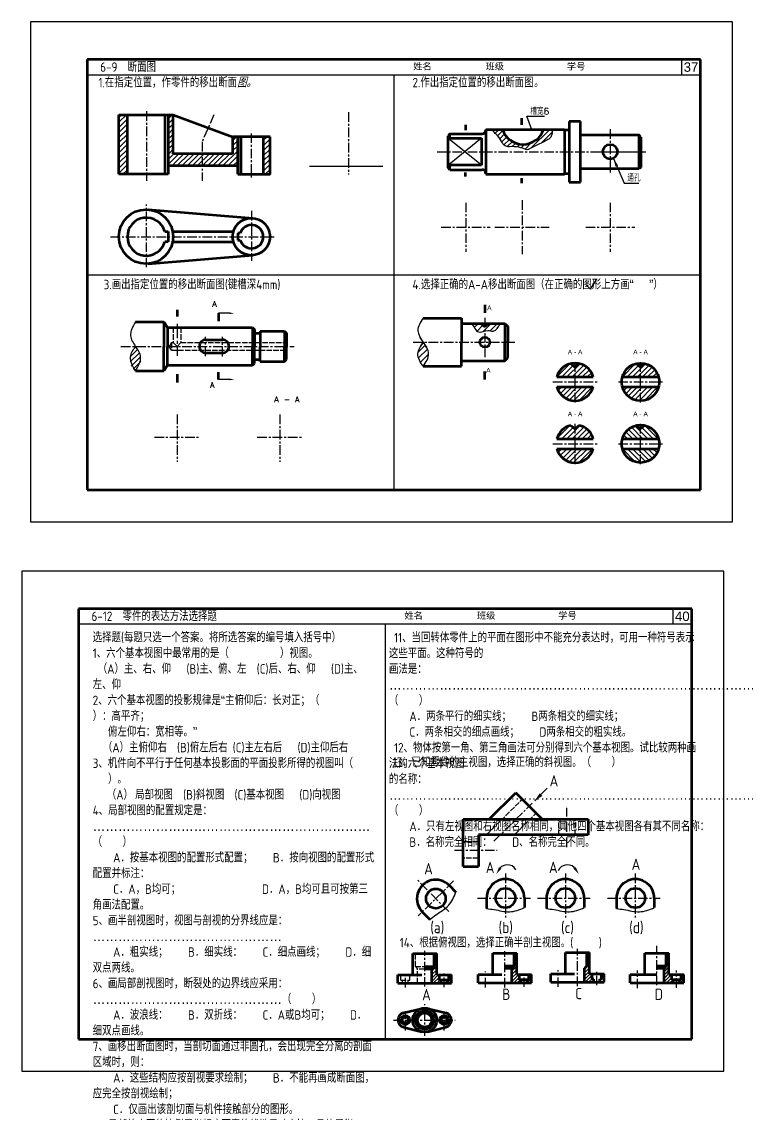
# Model space of a CAD drawing. Header units: millimetres. Extents: x 1492 to 3123, y 858 to 2069.
# Drawn here: x 1933 to 2318, y 858 to 1437 of the extents above; entities that cross this region are included whole.
import ezdxf

# ---------------------------------------------------------------- set-up
doc = ezdxf.new("R2010")
doc.units = ezdxf.units.MM
doc.header["$LTSCALE"] = 0.8
doc.linetypes.add('ACAD_ISO02W100', pattern=[15, 12, -3])
doc.linetypes.add('CENTER', pattern=[50.8, 31.75, -6.35, 6.35, -6.35])
for name, color, linetype in [('2细线层', 6, 'Continuous'), ('3中心线层', 1, 'CENTER'), ('4虚线层', 6, 'ACAD_ISO02W100'), ('尺寸标注', 250, 'Continuous'), ('文字', 7, 'Continuous'), ('细实线', 7, 'Continuous')]:
    doc.layers.add(name, color=color, linetype=linetype)
doc.layers.add('粗实线', color=7, linetype='Continuous', lineweight=53)
doc.styles.add('HZ', font='txt.shx', dxfattribs={"bigfont": 'gbcbig.shx'})
doc.styles.get("Standard").update_dxf_attribs({"font": 'ARIAL.TTF'})
doc.styles.add('样式 1', font='ARIAL.TTF', dxfattribs={"height": 5})
doc.styles.add('汉字', font='gbenor.shx', dxfattribs={"height": 5, "bigfont": 'gbcbig.shx'})
doc.dimstyles.get("Standard").update_dxf_attribs({"dimtxt": 0.18, "dimasz": 3.5, "dimexe": 0.18, "dimexo": 0.0625, "dimgap": 0.09, "dimtad": 0, "dimtih": 1, "dimtoh": 1, "dimdec": 4, "dimzin": 0, "dimdsep": 46, "dimtxsty": 'Standard', "dimcen": 2.5, "dimadec": 0, "dimazin": 0, "dimtfac": 1, "dimtdec": 4, "dimtofl": 0, "dimtmove": 0, "dimatfit": 3, "dimfxl": 0, "dimtolj": 1, "dimtzin": 0, "dimarcsym": 0})

msp = doc.modelspace()

# ---------------------------------------------------------------- hatches: boundary and pattern name
at = {"layer": '细实线'}
h = msp.add_hatch(dxfattribs=at)
h.set_pattern_fill('ANSI31', scale=0.6, style=0)
h.set_pattern_definition([(45, (1288.657, 1145.2904), (-1.3470384, 1.3470384), [])])
h.paths.add_polyline_path([(1989.3216, 1387.4904), (1984.8216, 1387.4904), (1984.8216, 1355.9904), (1989.3216, 1355.9904)])
h.paths.add_polyline_path([(2010.9216, 1387.4904), (2010.9216, 1360.4904), (2028.9216, 1360.4904), (2028.9216, 1366.7904), (2013.6216, 1366.7904), (2013.6216, 1387.4904)])
h.paths.add_polyline_path([(2028.9216, 1360.4904), (2047.8216, 1360.4904), (2047.8216, 1375.7904), (2046.2552, 1375.7904), (2045.1216, 1374.6567), (2045.1216, 1366.7904), (2028.9216, 1366.7904)])
h.paths.add_polyline_path([(2061.3216, 1375.7904), (2061.3216, 1355.9904), (2064.639, 1355.9904), (2064.9216, 1356.273), (2064.9216, 1375.7904)])
h = msp.add_hatch(dxfattribs=at)
h.set_pattern_fill('ANSI31', scale=0.6, style=0)
h.set_pattern_definition([(45, (1615.5897, 1153.8442), (-1.3470384, 1.3470384), [])])
h.paths.add_polyline_path([(2188.1423, 1379.7242), (2182.0537, 1379.7242, -0.01547625), (2183.9396, 1377.9824, -0.01844258), (2185.4197, 1376.4168, -0.06383061), (2188.045, 1372.5204, 0.1489643), (2189.4588, 1371.0365, 0.14721443), (2191.7648, 1370.5171, -0.06696459), (2196.8638, 1370.1958, -0.02300523), (2198.4365, 1369.8065), (2198.4365, 1371.7772, -0.31230365)])
h.paths.add_polyline_path([(2207.8031, 1372.0453, 0.00280528), (2210.7141, 1373.5289, 0.00411653), (2212.6837, 1374.5673, 0.18525556), (2213.9488, 1376.0361, 0.09379044), (2214.535, 1379.7242), (2209.9188, 1379.7242, -0.34108579), (2198.4365, 1371.7772), (2198.4365, 1369.8065, -0.03036437), (2200.445, 1369.0747, 0.18232306), (2201.5761, 1369.0188, 0.03529395), (2202.1313, 1369.2417, 0.00333295)])
h = msp.add_hatch(dxfattribs=at)
h.set_pattern_fill('ANSI31', scale=0.75)
h.set_pattern_definition([(45, (-1529.996, 2212.0098), (-1.683798, 1.683798), [])])
edge = h.paths.add_edge_path()
edge.add_spline(control_points=[(2178.8056, 1272.9213), (2179.3145, 1273.055), (2180.8261, 1273.3509), (2184.1545, 1271.9962), (2186.1631, 1275.0715), (2186.9195, 1276.8706)], knot_values=[9.25307587, 9.25307587, 9.25307587, 9.25307587, 10.71602513, 13.53916093, 19.04957383, 19.04957383, 19.04957383, 19.04957383], degree=3, periodic=0)
edge.add_line((2186.9195, 1276.8706), (2181.0389, 1276.8706))
edge.add_line((2181.0389, 1276.8706), (2178.8056, 1275.0449))
edge.add_line((2178.8056, 1275.0449), (2178.8056, 1272.9213))
edge = h.paths.add_edge_path()
edge.add_line((2178.8056, 1275.0449), (2176.5723, 1276.8706))
edge.add_line((2176.5723, 1276.8706), (2171.8111, 1276.8706))
edge.add_spline(control_points=[(2171.8184, 1276.8597), (2172.929, 1275.2618), (2174.5023, 1271.2812), (2177.6174, 1272.6093), (2178.8056, 1272.9213)], knot_values=[0, 0, 0, 0, 5.83759217, 9.25307587, 9.25307587, 9.25307587, 9.25307587], degree=3, periodic=0)
edge.add_line((2178.8056, 1272.9213), (2178.8056, 1275.0449))
edge = h.paths.add_edge_path()
edge.add_spline(control_points=[(2146.118, 1254.1509), (2147.5447, 1256.1108), (2149.8858, 1259.8551), (2148.3728, 1263.3214), (2147.6831, 1264.5052)], knot_values=[0, 0, 0, 0, 7.27265807, 11.22718049, 11.22718049, 11.22718049, 11.22718049], degree=3, periodic=0)
edge.add_spline(control_points=[(2147.6831, 1264.5052), (2147.1769, 1265.3048), (2146.6654, 1266.1074), (2146.118, 1266.9307)], knot_values=[13.98936697, 13.98936697, 13.98936697, 13.98936697, 16.8686278, 16.8686278, 16.8686278, 16.8686278], degree=3, periodic=0)
edge.add_spline(control_points=[(2146.118, 1266.9307), (2145.476, 1265.9651), (2144.8834, 1265.0279), (2144.2908, 1264.0907)], knot_values=[13.98936697, 13.98936697, 13.98936697, 13.98936697, 17.36638461, 17.36638461, 17.36638461, 17.36638461], degree=3, periodic=0)
edge.add_spline(control_points=[(2146.118, 1266.9307), (2144.8411, 1265.0102), (2141.7744, 1260.7763), (2144.6914, 1256.1108), (2146.118, 1254.1509)], knot_values=[0, 0, 0, 0, 6.7167089, 13.98936697, 13.98936697, 13.98936697, 13.98936697], degree=3, periodic=0)
h = msp.add_hatch(dxfattribs=at)
h.set_pattern_fill('ANSI31', scale=0.6, style=0)
h.set_pattern_definition([(45, (921.1853, 1205.1025), (-1.3470384, 1.3470384), [])])
edge = h.paths.add_edge_path()
edge.add_spline(control_points=[(1993.6809, 1251.7351), (1991.2452, 1252.6922), (1989.9291, 1259.1897), (1992.53, 1263.034), (1993.6809, 1264.7351)], knot_values=[0, 0, 0, 0, 7.85103606, 14.08213975, 14.08213975, 14.08213975, 14.08213975], degree=3, periodic=0)
edge.add_spline(control_points=[(1993.6809, 1264.7351), (1994.8318, 1263.034), (1997.4327, 1259.1897), (1996.1166, 1252.6922), (1993.6809, 1251.7351)], knot_values=[0, 0, 0, 0, 6.23110369, 14.08213975, 14.08213975, 14.08213975, 14.08213975], degree=3, periodic=0)
h = msp.add_hatch(dxfattribs=at)
h.set_pattern_fill('ANSI31', scale=0.6, style=0)
h.set_pattern_definition([(45, (1511.917, 1217.0841), (-1.3470384, 1.3470384), [])])
h.paths.add_polyline_path([(2226.5894, 1235.8733), (2226.5894, 1243.2033), (2216.9524, 1243.2033, 0.33709187)])
h.paths.add_polyline_path([(2236.2264, 1243.2033), (2226.5894, 1243.2033), (2226.5894, 1235.8733, 0.33709187)])
h.paths.add_polyline_path([(2236.2264, 1248.5433, 0.27650162), (2228.786, 1255.6291), (2226.5894, 1253.8333), (2226.5894, 1248.5433)])
h.paths.add_polyline_path([(2226.5894, 1248.5433), (2226.5894, 1253.7041), (2224.2696, 1255.6005, 0.27310221), (2216.9524, 1248.5433)])
h = msp.add_hatch(dxfattribs=at)
h.set_pattern_fill('ANSI31', scale=0.6, style=0)
h.set_pattern_definition([(45, (1546.5891, 1217.0841), (-1.3470384, 1.3470384), [])])
h.paths.add_polyline_path([(2261.2614, 1235.8733), (2261.2614, 1243.2033), (2251.6245, 1243.2033, 0.33709187)])
h.paths.add_polyline_path([(2270.8984, 1243.2033), (2261.2614, 1243.2033), (2261.2614, 1235.8733, 0.33709187)])
h.paths.add_polyline_path([(2270.8984, 1248.5433, 0.27650162), (2263.4581, 1255.6291), (2261.2614, 1253.8333), (2261.2614, 1248.5433)])
h.paths.add_polyline_path([(2261.2614, 1248.5433), (2261.2614, 1253.7041), (2258.9416, 1255.6005, 0.27310221), (2251.6245, 1248.5433)])
h = msp.add_hatch(dxfattribs=at)
h.set_pattern_fill('ANSI31', scale=0.6, style=0)
h.set_pattern_definition([(45, (1511.917, 1184.3093), (-1.3470384, 1.3470384), [])])
h.paths.add_polyline_path([(2226.5894, 1203.0984), (2226.5894, 1210.4284), (2216.9524, 1210.4284, 0.33709187)])
h.paths.add_polyline_path([(2236.2264, 1210.4284), (2226.5894, 1210.4284), (2226.5894, 1203.0984, 0.33709187)])
h.paths.add_polyline_path([(2236.2264, 1215.7684, 0.27650162), (2228.786, 1222.8542), (2226.5894, 1221.0585), (2226.5894, 1215.7684)])
h.paths.add_polyline_path([(2226.5894, 1215.7684), (2226.5894, 1220.9292), (2224.2696, 1222.8256, 0.27310221), (2216.9524, 1215.7684)])
h = msp.add_hatch(dxfattribs=at)
h.set_pattern_fill('ANSI31', scale=0.6, angle=90, style=0)
h.set_pattern_definition([(135, (1501.8497, 1227.4566), (-1.3470384, -1.3470384), [])])
h.paths.add_polyline_path([(2261.2614, 1215.7684), (2261.2614, 1221.0585), (2261.1824, 1220.9939), (2258.9416, 1222.8256, 0.27310221), (2251.6245, 1215.7684)])
h.paths.add_polyline_path([(2261.2614, 1215.7684), (2270.8984, 1215.7684, 0.27650162), (2263.4581, 1222.8542), (2261.2614, 1221.0585)])
h.paths.add_polyline_path([(2270.8984, 1210.4284), (2261.2614, 1210.4284), (2261.2614, 1203.0984, 0.33709187)])
h.paths.add_polyline_path([(2261.2614, 1210.4284), (2251.6245, 1210.4284, 0.33709187), (2261.2614, 1203.0984)])
h = msp.add_hatch(dxfattribs=at)
h.set_pattern_fill('ANSI31', color=256, scale=0.4)
h.set_pattern_definition([(45, (-406.5706, 597.2116), (-0.8980256, 0.8980256), [])])
h.paths.add_polyline_path([(2235.6323, 932.2876), (2234.1939, 932.2876), (2234.1939, 943.5954), (2232.7691, 943.5954), (2232.7691, 936.8154), (2231.5693, 935.3142), (2231.5693, 927.827), (2236.5312, 927.827), (2236.5312, 929.4755), (2235.6323, 929.4755)])
h.paths.add_polyline_path([(2242.0093, 932.2876), (2240.571, 932.2876), (2240.571, 929.4755), (2239.672, 929.4755), (2239.672, 927.827), (2242.0093, 927.827)])
h = msp.add_hatch(dxfattribs=at)
h.set_pattern_fill('ANSI31', color=256, scale=0.4)
h.set_pattern_definition([(45, (-411.6531, 596.6257), (-0.8980256, 0.8980256), [])])
h.paths.add_polyline_path([(2154.7074, 931.7017), (2153.2691, 931.7017), (2153.2691, 943.0095), (2151.8443, 943.0095), (2151.8443, 936.2295), (2150.6444, 934.7283), (2150.6444, 927.2411), (2155.6063, 927.2411), (2155.6063, 928.8896), (2154.7074, 928.8896)])
h.paths.add_polyline_path([(2161.0844, 931.7017), (2159.6461, 931.7017), (2159.6461, 928.8896), (2158.7471, 928.8896), (2158.7471, 927.2411), (2161.0844, 927.2411)])
h = msp.add_hatch(dxfattribs=at)
h.set_pattern_fill('ANSI31', color=256, scale=0.4)
h.set_pattern_definition([(45, (-406.7661, 596.821), (-0.8980256, 0.8980256), [])])
h.paths.add_polyline_path([(2197.1647, 931.897), (2195.7264, 931.897), (2195.7264, 943.2048), (2194.3016, 943.2048), (2194.3016, 936.4248), (2193.1017, 934.9236), (2193.1017, 927.4364), (2198.0636, 927.4364), (2198.0636, 929.0849), (2197.1647, 929.0849)])
h.paths.add_polyline_path([(2203.5417, 931.897), (2202.1034, 931.897), (2202.1034, 929.0849), (2201.2045, 929.0849), (2201.2045, 927.4364), (2203.5417, 927.4364)])
h = msp.add_hatch(dxfattribs=at)
h.set_pattern_fill('ANSI31', color=256, scale=0.4)
h.set_pattern_definition([(45, (-401.2927, 596.821), (-0.8980256, 0.8980256), [])])
h.paths.add_polyline_path([(2277.7906, 931.897), (2276.3522, 931.897), (2276.3522, 943.2048), (2274.9274, 943.2048), (2274.9274, 936.4248), (2273.7276, 934.9236), (2273.7276, 927.4364), (2278.6895, 927.4364), (2278.6895, 929.0849), (2277.7906, 929.0849)])
h.paths.add_polyline_path([(2284.1676, 931.897), (2282.7293, 931.897), (2282.7293, 929.0849), (2281.8303, 929.0849), (2281.8303, 927.4364), (2284.1676, 927.4364)])

# ---------------------------------------------------------------- linework, layer by layer
at = {"layer": '2细线层', "color": 7}
msp.add_open_spline([(2146.118, 1266.9307), (2145.476, 1265.9651), (2144.8834, 1265.0279), (2144.2908, 1264.0907)], degree=3, dxfattribs=at)
at = {"layer": '3中心线层', "color": 7, "ltscale": 0.2}
for p, q in [((1999.4057, 1389.2904), (1999.4057, 1352.3904)), ((2035.2216, 1387.4904), (2028.9216, 1373.0904)), ((2106.4503, 1388.748), (2106.4503, 1355.7891)), ((2055.0216, 1377.5904), (2055.0216, 1353.2904)), ((2245.1804, 1379.7428), (2245.1804, 1360.8103)), ((2028.9216, 1373.0904), (2028.9216, 1352.3904)), ((2153.4365, 1367.8442), (2264.1661, 1367.8442)), ((2240.0717, 1367.8442), (2262.4365, 1367.8442)), ((1999.4057, 1306.639), (1999.4057, 1339.939)), ((2168.6362, 1340.8442), (2168.6362, 1314.8442)), ((2198.469, 1342.1767), (2198.469, 1313.5117)), ((2245.1986, 1340.8442), (2245.1986, 1314.8442)), ((2055.1133, 1336.5341), (2055.1133, 1309.9879)), ((2155.6362, 1327.8442), (2181.6362, 1327.8442)), ((2184.104, 1327.8442), (2212.769, 1327.8442)), ((2232.1986, 1327.8442), (2258.1986, 1327.8442)), ((1980.4057, 1322.839), (2061.3216, 1322.839)), ((2178.8056, 1279.9134), (2178.8056, 1259.0194)), ((2030.6809, 1259.5384), (2030.6809, 1269.767)), ((2039.6809, 1259.3817), (2039.6809, 1269.6949)), ((1985.9436, 1264.7351), (2077.674, 1264.7351)), ((2140.8393, 1266.9307), (2195.2302, 1266.9307)), ((2226.5894, 1235.0465), (2226.5894, 1257.1173)), ((2261.2614, 1235.0465), (2261.2614, 1257.1173)), ((2214.853, 1245.8733), (2238.5748, 1245.8733)), ((2249.525, 1245.8733), (2273.2469, 1245.8733)), ((2015.6809, 1228.555), (2015.6809, 1203.555)), ((2070.1865, 1228.555), (2070.1865, 1203.555)), ((2226.5894, 1202.2717), (2226.5894, 1224.3425)), ((2261.2614, 1202.2717), (2261.2614, 1224.3425)), ((2003.6809, 1216.555), (2027.6809, 1216.555)), ((2058.1865, 1216.555), (2082.1865, 1216.555)), ((2214.853, 1213.0984), (2238.5748, 1213.0984)), ((2249.525, 1213.0984), (2273.2469, 1213.0984)), ((2183.5317, 1002.5271), (2203.8666, 1022.6369)), ((2222.2571, 999.3304), (2222.2571, 1020.2136)), ((2162.6124, 997.845), (2185.3465, 997.845)), ((2189.705, 985.3907), (2189.705, 961.8751)), ((2221.4253, 985.3907), (2221.4253, 961.8751)), ((2258.5116, 985.3907), (2258.5116, 961.8751)), ((2159.6161, 965.2157), (2142.954, 982.0643)), ((2162.2311, 981.4622), (2143.5056, 962.944)), ((2174.8859, 972.4376), (2202.9166, 972.4376)), ((2206.6062, 972.4376), (2234.6369, 972.4376)), ((2243.6925, 972.4376), (2271.7232, 972.4376)), ((2146.9057, 925.4871), (2146.9057, 944.4115)), ((2189.363, 925.0435), (2189.363, 944.2962)), ((2227.8306, 925.7432), (2227.8306, 945.5181)), ((2269.9889, 926.3036), (2269.9889, 947.1263)), ((2136.6347, 925.0618), (2136.6347, 933.1419)), ((2157.1767, 925.2745), (2157.1767, 932.9293)), ((2179.092, 925.1009), (2179.092, 933.5093)), ((2199.634, 925.3136), (2199.634, 933.5093)), ((2217.5596, 925.3179), (2217.5596, 934.2485)), ((2238.1016, 926.1685), (2238.1016, 934.2485)), ((2259.7179, 924.6026), (2259.7179, 933.9584)), ((2280.2599, 924.8152), (2280.2599, 933.9584)), ((2146.9057, 899.3534), (2146.9057, 916.1312)), ((2136.6347, 902.2969), (2136.6347, 912.5165)), ((2157.1767, 902.2969), (2157.1767, 912.3038)), ((2130.3175, 907.7866), (2163.0966, 907.7866))]:
    msp.add_line(p, q, dxfattribs=at)
at = {"layer": '3中心线层', "color": 7}
for p, q in [((2245.1804, 1360.8103), (2245.1804, 1356.8888)), ((2061.3216, 1322.839), (2067.1903, 1322.839))]:
    msp.add_line(p, q, dxfattribs=at)
at = {"layer": '3中心线层', "color": 7, "ltscale": 0.3}
msp.add_line((2015.6809, 1276.7351), (2015.6809, 1259.7351), dxfattribs=at)
at = {"layer": '4虚线层', "color": 7, "ltscale": 0.3}
for p, q in [((2013.6809, 1274.7351), (2013.6809, 1266.7351)), ((2017.6809, 1274.7351), (2017.6809, 1266.7351)), ((2072.1809, 1266.7351), (2073.6809, 1268.7351)), ((2012.6809, 1266.7351), (2011.4888, 1264.7351)), ((2012.6809, 1262.7351), (2011.4888, 1264.7351)), ((2012.6809, 1266.7351), (2012.6809, 1262.7351)), ((2012.6809, 1266.7351), (2013.6809, 1266.7351)), ((2012.6809, 1262.7351), (2072.1809, 1262.7351)), ((2013.6809, 1266.7351), (2015.6809, 1264.7351)), ((2015.6809, 1264.7351), (2017.6809, 1266.7351)), ((2017.6809, 1266.7351), (2072.1809, 1266.7351)), ((2072.1809, 1266.7351), (2072.1809, 1264.7351)), ((2072.1809, 1262.7351), (2072.1809, 1264.7351)), ((2072.1809, 1262.7351), (2073.6809, 1260.7351)), ((2179.552, 1005.8977), (2198.5945, 1024.7294)), ((2194.3281, 1005.8977), (2205.9003, 1017.3418)), ((2217.9515, 1005.8977), (2217.9515, 1014.1293)), ((2226.5627, 1005.8977), (2226.5627, 1014.1293)), ((2175.3294, 1002.1506), (2167.2693, 1002.1506)), ((2175.3294, 993.5394), (2167.2693, 993.5394)), ((2141.9672, 936.2295), (2141.9672, 943.0095)), ((2141.9672, 936.2295), (2146.9057, 936.2295)), ((2141.9672, 936.2295), (2143.167, 934.7283)), ((2146.9057, 934.8139), (2143.0986, 934.8139)), ((2143.167, 927.2411), (2143.167, 934.7283)), ((2134.1654, 928.8896), (2134.1654, 931.7017)), ((2134.1654, 928.8896), (2139.1041, 928.8896)), ((2135.0643, 927.2411), (2135.0643, 928.8896)), ((2138.2051, 927.2411), (2138.2051, 928.8896)), ((2139.1041, 928.8896), (2139.1041, 931.7017))]:
    msp.add_line(p, q, dxfattribs=at)
at = {"layer": '尺寸标注', "color": 7}
for p, q in [((2043.5617, 1282.2533), (2037.6809, 1282.2533)), ((2043.5617, 1247.2169), (2037.6809, 1247.2169))]:
    msp.add_line(p, q, dxfattribs=at)
at = {"layer": '尺寸标注'}
msp.add_line((2205.2338, 1023.989), (2211.8714, 1030.5531), dxfattribs=at)
at = {"layer": '尺寸标注', "color": 7}
msp.add_lwpolyline([(2203.4165, 1380.0315), (2200.9979, 1386.6716), (2210.4365, 1386.6716)], dxfattribs=at)
at = {"layer": '尺寸标注'}
for points in [[(2208.5526, 1027.271, 2, 0, 0), (2205.2338, 1023.989, 0, 0, 0)], [(2186.9009, 988.4164, 1.5, 0, 0), (2184.8721, 985.1439, 0, 0, 0)], [(2226.3166, 988.3748, 1.5, 0, 0), (2228.5836, 985.1734, 0, 0, 0)]]:
    msp.add_lwpolyline(points, format="xyseb", dxfattribs=at)
at = {"layer": '尺寸标注', "color": 7}
for points in [[(2043.5617, 1282.6699), (2046.0617, 1282.2533), (2043.5617, 1281.8366)], [(2043.5617, 1246.8003), (2046.0617, 1247.2169), (2043.5617, 1247.6336)]]:
    msp.add_solid(points, dxfattribs=at)
at = {"layer": '粗实线', "color": 7}
for p, q in [((2293.0182, 1416.6781), (1968.0182, 1416.6781)), ((1968.0182, 1416.6781), (1968.0182, 1188.6781)), ((2293.0182, 1188.6781), (2293.0182, 1416.6781)), ((1984.8216, 1355.9904), (1984.8216, 1387.4904)), ((1984.8216, 1387.4904), (2013.6216, 1387.4904)), ((1989.3216, 1355.9904), (1989.3216, 1387.4904)), ((2009.1216, 1387.4904), (2009.1216, 1355.9904)), ((2010.9216, 1387.4904), (2010.9216, 1355.9904)), ((2013.6216, 1387.4904), (2045.1216, 1375.7904)), ((2013.6216, 1366.7904), (2013.6216, 1387.4904)), ((2223.4397, 1383.8822), (2223.4397, 1351.8062)), ((2229.3797, 1383.8822), (2223.4397, 1383.8822)), ((2229.3797, 1351.8062), (2229.3797, 1383.8822)), ((2179.2957, 1379.7242), (2179.2957, 1355.9642)), ((2179.2957, 1379.7242), (2221.0637, 1379.7242)), ((2221.0637, 1379.7242), (2221.0637, 1355.9642)), ((2221.0637, 1379.4242), (2223.4397, 1379.4242)), ((2045.1216, 1375.7904), (2045.1216, 1366.7904)), ((2047.8216, 1375.7904), (2045.1216, 1375.7904)), ((2045.1216, 1374.6567), (2046.2552, 1375.7904)), ((2047.8216, 1375.7904), (2047.8216, 1355.9904)), ((2047.8216, 1355.9904), (2047.8216, 1375.7904)), ((2049.6216, 1375.7904), (2047.8216, 1375.7904)), ((2061.3216, 1375.7904), (2049.6216, 1375.7904)), ((2049.6216, 1355.9904), (2049.6216, 1375.7904)), ((2061.3216, 1375.7904), (2061.3216, 1355.9904)), ((2064.9216, 1375.7904), (2061.3216, 1375.7904)), ((2064.9216, 1355.9904), (2064.9216, 1375.7904)), ((2160.2877, 1377.3482), (2159.2877, 1376.3482)), ((2159.2877, 1359.3402), (2159.2877, 1376.3482)), ((2160.2877, 1374.9722), (2159.2877, 1373.9722)), ((2160.2877, 1377.3482), (2177.2957, 1377.3482)), ((2160.2877, 1374.9722), (2160.2877, 1377.3482)), ((2160.2877, 1374.9722), (2176.9197, 1374.9722)), ((2176.9197, 1374.9722), (2176.9197, 1360.7162)), ((2229.3797, 1376.7542), (2260.3944, 1376.7542)), ((2260.3944, 1376.7542), (2260.3944, 1358.9342)), ((2261.3944, 1375.6546), (2260.3944, 1376.7542)), ((2261.3944, 1375.6546), (2261.3944, 1359.484)), ((2045.1216, 1366.7904), (2013.6216, 1366.7904)), ((2010.9216, 1360.4904), (2047.8216, 1360.4904)), ((2160.2877, 1360.7162), (2159.2877, 1361.7162)), ((2176.9197, 1360.7162), (2160.2877, 1360.7162)), ((2160.2877, 1358.3402), (2160.2877, 1360.7162)), ((2010.9216, 1355.9904), (1984.8216, 1355.9904)), ((2047.8216, 1355.9904), (2061.3216, 1355.9904)), ((2061.3216, 1355.9904), (2064.9216, 1355.9904)), ((2064.639, 1355.9904), (2064.9216, 1356.273)), ((2160.2877, 1358.3402), (2159.2877, 1359.3402)), ((2160.2877, 1358.3402), (2177.2957, 1358.3402)), ((2168.6037, 1354.7762), (2168.6037, 1356.8295)), ((2179.2957, 1355.9642), (2221.0637, 1355.9642)), ((2221.0637, 1356.2642), (2223.4397, 1356.2642)), ((2229.3797, 1358.9342), (2260.3944, 1358.9342)), ((2261.3944, 1359.484), (2260.3944, 1358.9342)), ((2223.4397, 1351.8062), (2229.3797, 1351.8062)), ((2000.3829, 1337.192), (2055.82, 1332.7067)), ((2009.1216, 1325.539), (2010.9216, 1325.539)), ((2010.9216, 1325.539), (2010.9216, 1320.139)), ((2013.3662, 1325.539), (2045.4969, 1325.539)), ((2010.9216, 1320.139), (2009.1216, 1320.139)), ((2013.3662, 1320.139), (2045.4969, 1320.139)), ((2049.1716, 1324.639), (2047.8216, 1324.639)), ((2047.8216, 1324.639), (2047.8216, 1321.039)), ((2047.8216, 1321.039), (2049.1716, 1321.039)), ((2000.3829, 1308.4859), (2055.82, 1312.9712)), ((2178.8056, 1286.7243), (2178.8056, 1282.517)), ((2015.6809, 1284.0762), (2015.6809, 1280.5312)), ((2037.6809, 1282.2533), (2037.6809, 1278.0769)), ((2146.118, 1279.7105), (2166.4209, 1279.7105)), ((2166.4209, 1279.7105), (2166.4209, 1266.9307)), ((1993.6809, 1277.7351), (2008.6809, 1277.7351)), ((2008.6809, 1277.7351), (2008.6809, 1264.7351)), ((2008.6809, 1277.7351), (2010.6809, 1274.7351)), ((2010.6809, 1274.7351), (2010.6809, 1264.7351)), ((2010.6809, 1274.7351), (2055.6809, 1274.7351)), ((2055.6809, 1274.7351), (2055.6809, 1264.7351)), ((2055.6809, 1274.7351), (2056.6809, 1273.7351)), ((2056.6809, 1273.7351), (2056.6809, 1264.7351)), ((2166.4209, 1276.8706), (2189.363, 1276.8706)), ((2176.5723, 1276.8706), (2178.8056, 1275.0449)), ((2181.0389, 1276.8706), (2178.8056, 1275.0449)), ((2189.363, 1276.8706), (2189.363, 1266.9307)), ((2189.363, 1276.8706), (2190.9873, 1275.2477)), ((2190.9873, 1275.2477), (2190.9873, 1266.525)), ((2030.6809, 1268.2168), (2039.6809, 1268.2351)), ((2056.6809, 1271.7351), (2059.6809, 1271.7351)), ((2059.6809, 1272.7351), (2059.6809, 1264.7351)), ((2059.6809, 1272.7351), (2072.6809, 1272.7351)), ((2072.6809, 1272.7351), (2072.6809, 1264.7351)), ((2072.6809, 1272.7351), (2073.6809, 1271.7351)), ((2073.6809, 1271.7351), (2073.6809, 1264.7351)), ((2008.6809, 1251.7351), (2008.6809, 1264.7351)), ((2010.6809, 1254.7351), (2010.6809, 1264.7351)), ((2055.6809, 1254.7351), (2055.6809, 1264.7351)), ((2056.6809, 1255.7351), (2056.6809, 1264.7351)), ((2059.6809, 1256.7351), (2059.6809, 1264.7351)), ((2072.6809, 1256.7351), (2072.6809, 1264.7351)), ((2073.6809, 1257.7351), (2073.6809, 1264.7351)), ((2166.4209, 1254.1509), (2166.4209, 1266.9307)), ((2189.363, 1256.9908), (2189.363, 1266.9307)), ((2190.9873, 1258.6137), (2190.9873, 1267.3364)), ((2030.6809, 1261.2533), (2039.6809, 1261.2351)), ((2056.6809, 1257.7351), (2059.6809, 1257.7351)), ((2059.6809, 1256.7351), (2072.6809, 1256.7351)), ((2072.6809, 1256.7351), (2073.6809, 1257.7351)), ((2166.4209, 1256.9908), (2189.363, 1256.9908)), ((2189.363, 1256.9908), (2190.9873, 1258.6137)), ((1993.6809, 1251.7351), (2008.6809, 1251.7351)), ((2008.6809, 1251.7351), (2010.6809, 1254.7351)), ((2010.6809, 1254.7351), (2055.6809, 1254.7351)), ((2037.6809, 1247.2169), (2037.6809, 1251.0801)), ((2055.6809, 1254.7351), (2056.6809, 1255.7351)), ((2146.118, 1254.1509), (2166.4209, 1254.1509)), ((2178.8056, 1247.1371), (2178.8056, 1251.3444)), ((2224.277, 1255.5944), (2226.5104, 1253.7687)), ((2228.7437, 1255.5944), (2226.5104, 1253.7687)), ((2258.9491, 1255.5944), (2261.1824, 1253.7687)), ((2263.4157, 1255.5944), (2261.1824, 1253.7687)), ((2015.6809, 1249.9893), (2015.6809, 1245.6262)), ((2216.9524, 1248.5433), (2236.2264, 1248.5433)), ((2251.6245, 1248.5433), (2270.8984, 1248.5433)), ((2216.9524, 1243.2033), (2236.2264, 1243.2033)), ((2251.6245, 1243.2033), (2270.8984, 1243.2033)), ((2224.2696, 1222.8256), (2226.5104, 1220.9939)), ((2228.786, 1222.8542), (2226.5104, 1220.9939)), ((2258.9491, 1222.8196), (2261.1824, 1220.9939)), ((2263.4157, 1222.8196), (2261.1824, 1220.9939)), ((2216.9524, 1215.7684), (2236.2264, 1215.7684)), ((2251.6245, 1215.7684), (2270.8984, 1215.7684)), ((2216.9524, 1210.4284), (2236.2264, 1210.4284)), ((2251.6245, 1210.4284), (2270.8984, 1210.4284)), ((1968.0182, 1188.6781), (2293.0182, 1188.6781)), ((2288.4116, 1125.672), (1963.4116, 1125.672)), ((1963.4116, 1125.672), (1963.4116, 897.672)), ((2288.4116, 897.672), (2288.4116, 1125.672)), ((2181.0423, 1014.1293), (2195.2158, 1028.1459)), ((2209.0772, 1014.1293), (2195.2158, 1028.1459)), ((2167.2693, 989.0765), (2167.2693, 1014.1293)), ((2167.2693, 1014.1293), (2233.5412, 1014.1293)), ((2233.5412, 1014.1293), (2233.5412, 1005.8977)), ((2233.5412, 1005.8977), (2175.3294, 1005.8977)), ((2175.3294, 1005.8977), (2175.3294, 989.0765)), ((2167.2693, 989.0765), (2175.3294, 989.0765)), ((2159.8975, 979.1545), (2163.4672, 975.5438)), ((2199.7056, 972.5545), (2199.7056, 967.3603)), ((2231.4259, 972.5545), (2231.4259, 967.3603)), ((2268.5122, 972.5545), (2268.5122, 967.3603)), ((2179.7054, 972.2541), (2179.7054, 966.7948)), ((2211.4256, 972.2541), (2211.4256, 966.7948)), ((2248.5119, 972.2541), (2248.5119, 966.7948)), ((2145.8053, 964.9601), (2149.644, 961.0784)), ((1963.4116, 897.672), (2288.4116, 897.672))]:
    msp.add_line(p, q, dxfattribs=at)
at = {"layer": '粗实线', "color": 7, "ltscale": 0.2}
for p, q in [((2198.4365, 1382.1352), (2198.4365, 1385.6642)), ((2168.6037, 1382.1002), (2168.6037, 1379.3331)), ((2198.4365, 1351.2122), (2198.4365, 1353.8871))]:
    msp.add_line(p, q, dxfattribs=at)
at = {"layer": '粗实线'}
for p, q in [((2221.4673, 932.2876), (2221.4673, 943.5954)), ((2221.4673, 943.5954), (2234.1939, 943.5954)), ((2232.7691, 936.8154), (2232.7691, 943.5954)), ((2234.1939, 932.2876), (2234.1939, 943.5954)), ((2140.5424, 931.7017), (2140.5424, 943.0095)), ((2140.5424, 943.0095), (2153.2691, 943.0095)), ((2151.8443, 936.2295), (2151.8443, 943.0095)), ((2153.2691, 931.7017), (2153.2691, 943.0095)), ((2182.9997, 931.897), (2182.9997, 943.2048)), ((2182.9997, 943.2048), (2195.7264, 943.2048)), ((2194.3016, 936.4248), (2194.3016, 943.2048)), ((2195.7264, 931.897), (2195.7264, 943.2048)), ((2263.6256, 931.897), (2263.6256, 943.2048)), ((2263.6256, 943.2048), (2276.3522, 943.2048)), ((2274.9274, 936.4248), (2274.9274, 943.2048)), ((2276.3522, 931.897), (2276.3522, 943.2048)), ((2146.9057, 936.2295), (2151.8443, 936.2295)), ((2150.7128, 934.8139), (2146.9057, 934.8139)), ((2151.8443, 936.2295), (2150.6444, 934.7283)), ((2150.6444, 927.2411), (2150.6444, 934.7283)), ((2175.1844, 927.4364), (2175.1844, 931.897)), ((2175.1844, 931.897), (2187.8417, 931.897)), ((2189.363, 936.4248), (2194.3016, 936.4248)), ((2193.1701, 935.0092), (2189.363, 935.0092)), ((2194.3016, 936.4248), (2193.1017, 934.9236)), ((2193.1017, 927.4364), (2193.1017, 934.9236)), ((2195.7264, 931.897), (2203.5417, 931.897)), ((2197.1647, 929.0849), (2197.1647, 931.897)), ((2202.1034, 929.0849), (2202.1034, 931.897)), ((2203.5417, 927.4364), (2203.5417, 931.897)), ((2213.6519, 927.827), (2213.6519, 932.2876)), ((2213.6519, 932.2876), (2226.3092, 932.2876)), ((2232.7691, 936.8154), (2231.5693, 935.3142)), ((2231.5693, 927.827), (2231.5693, 935.3142)), ((2234.1939, 932.2876), (2242.0093, 932.2876)), ((2235.6323, 929.4755), (2235.6323, 932.2876)), ((2240.571, 929.4755), (2240.571, 932.2876)), ((2242.0093, 927.827), (2242.0093, 932.2876)), ((2255.8102, 927.4364), (2255.8102, 931.897)), ((2255.8102, 931.897), (2269.9889, 931.897)), ((2269.9889, 936.4248), (2274.9274, 936.4248)), ((2273.796, 935.0092), (2269.9889, 935.0092)), ((2274.9274, 936.4248), (2273.7276, 934.9236)), ((2273.7276, 927.4364), (2273.7276, 934.9236)), ((2276.3522, 931.897), (2284.1676, 931.897)), ((2277.7906, 929.0849), (2277.7906, 931.897)), ((2282.7293, 929.0849), (2282.7293, 931.897)), ((2284.1676, 927.4364), (2284.1676, 931.897)), ((2132.727, 927.2411), (2132.727, 931.7017)), ((2132.727, 931.7017), (2145.3843, 931.7017)), ((2132.727, 927.2411), (2161.0844, 927.2411)), ((2153.2691, 931.7017), (2161.0844, 931.7017)), ((2154.7074, 928.8896), (2154.7074, 931.7017)), ((2159.6461, 928.8896), (2154.7074, 928.8896)), ((2155.6063, 927.2411), (2155.6063, 928.8896)), ((2158.7471, 927.2411), (2158.7471, 928.8896)), ((2159.6461, 928.8896), (2159.6461, 931.7017)), ((2161.0844, 927.2411), (2161.0844, 931.7017)), ((2175.1844, 927.4364), (2203.5417, 927.4364)), ((2202.1034, 929.0849), (2197.1647, 929.0849)), ((2198.0636, 927.4364), (2198.0636, 929.0849)), ((2201.2045, 927.4364), (2201.2045, 929.0849)), ((2213.6519, 927.827), (2242.0093, 927.827)), ((2236.5312, 929.4755), (2235.6323, 929.4755)), ((2236.5312, 927.827), (2236.5312, 929.4755)), ((2240.571, 929.4755), (2239.672, 929.4755)), ((2239.672, 927.827), (2239.672, 929.4755)), ((2255.8102, 927.4364), (2284.1676, 927.4364)), ((2282.7293, 929.0849), (2277.7906, 929.0849)), ((2278.6895, 927.4364), (2278.6895, 929.0849)), ((2281.8303, 927.4364), (2281.8303, 929.0849)), ((2135.7005, 911.5809), (2145.3843, 913.9654)), ((2148.4271, 913.9654), (2158.111, 911.5809)), ((2135.7005, 903.9923), (2145.3843, 901.6078)), ((2148.4271, 901.6078), (2158.111, 903.9923))]:
    msp.add_line(p, q, dxfattribs=at)
at = {"layer": '粗实线', "color": 7}
for centre, radius in [((2245.1804, 1367.8442), 3.9104), ((1999.2216, 1322.839), 14.4), ((2055.0216, 1322.839), 9.9), ((2178.8056, 1266.9307), 2.6371), ((2261.2614, 1245.8733), 10), ((2261.2614, 1213.0984), 10), ((2152.7863, 972.1219), 5.195), ((2189.705, 972.4376), 5.195), ((2221.4253, 972.4376), 5.195), ((2258.5116, 972.4376), 5.195)]:
    msp.add_circle(centre, radius, dxfattribs=at)
at = {"layer": '粗实线'}
for centre, radius in [((2136.6347, 907.7866), 2.4694), ((2136.6347, 907.7866), 1.5704), ((2146.9057, 907.7866), 6.3633), ((2146.9057, 907.7866), 4.9385), ((2146.9057, 907.7866), 3.7387), ((2157.1767, 907.7866), 2.4694), ((2157.1767, 907.7866), 1.5704)]:
    msp.add_circle(centre, radius, dxfattribs=at)
at = {"layer": '粗实线', "color": 7}
for centre, radius, start, end in [((2177.2957, 1379.3482), 2, 270, 0), ((2199.0305, 1383.1875), 11.4258, 197.6448903, 342.3551097), ((2177.2957, 1356.3402), 2, 0, 90), ((1999.4057, 1322.839), 10.0841, 15.530332, 344.469668), ((2055.1133, 1322.839), 6.2083, 196.853938, 163.146062), ((2031.0378, 1264.7351), 3.5, 88.5964511, 180), ((2039.6809, 1264.7351), 3.5, 0, 91.4035489), ((2031.0378, 1264.7351), 3.5, 180, 271.4035489), ((2039.6809, 1264.7351), 3.5, 268.5964511, 0), ((2226.5894, 1245.8733), 10, 15.4858271, 164.5141729), ((2226.5894, 1245.8733), 10, 195.4858271, 344.5141729), ((2226.5894, 1213.0984), 10, 103.4137258, 164.5141729), ((2226.5894, 1213.0984), 10, 15.4858271, 77.3106589), ((2226.5894, 1213.0984), 10, 195.4858271, 344.5141729), ((2152.7863, 972.1219), 10.0013, 44.0115758, 225.7325181), ((2189.705, 972.4376), 10.0013, 359.330428, 181.0513704), ((2221.4253, 972.4376), 10.0013, 359.330428, 181.0513704), ((2258.5116, 972.4376), 10.0013, 359.330428, 181.0513704)]:
    msp.add_arc(centre, radius, start, end, dxfattribs=at)
at = {"layer": '粗实线'}
for centre, start, end in [((2136.6347, 907.7866), 103.8325841, 256.1674159), ((2157.1767, 907.7866), 283.8325841, 76.1674159)]:
    msp.add_arc(centre, 3.9077, start, end, dxfattribs=at)
at = {"layer": '细实线', "color": 7}
for p, q in [((2310.0182, 1436.6781), (1938.0182, 1436.6781)), ((1938.0182, 1436.6781), (1938.0182, 1171.6781)), ((2310.0182, 1171.6781), (2310.0182, 1436.6781)), ((2283.0182, 1416.6781), (2283.0182, 1408.6781)), ((1968.0182, 1408.6781), (2293.0182, 1408.6781)), ((2130.5182, 1408.6781), (2130.5182, 1188.6781)), ((2176.9197, 1374.9722), (2159.8406, 1361.1633)), ((2176.9197, 1360.7162), (2159.8406, 1374.5251)), ((1968.0182, 1302.6781), (2293.0182, 1302.6781)), ((1938.0182, 1171.6781), (2310.0182, 1171.6781)), ((2305.4116, 1145.672), (1933.4116, 1145.672)), ((1933.4116, 1145.672), (1933.4116, 880.672)), ((2305.4116, 880.672), (2305.4116, 1145.672)), ((2278.4116, 1125.672), (2278.4116, 1117.672)), ((1963.4116, 1117.672), (2288.4116, 1117.672)), ((2125.9116, 1117.672), (2125.9116, 897.672)), ((1933.4116, 880.672), (2305.4116, 880.672))]:
    msp.add_line(p, q, dxfattribs=at)
at = {"layer": '细实线', "color": 7, "ltscale": 0.2}
msp.add_line((2124.7961, 1359.9453), (2085.858, 1359.9453), dxfattribs=at)
at = {"layer": '细实线'}
for p, q in [((2232.3535, 1297.4278), (2234.7344, 1295.047)), ((2234.7344, 1295.047), (2237.8897, 1300.1295))]:
    msp.add_line(p, q, dxfattribs=at)
at = {"layer": '细实线', "color": 7}
msp.add_lwpolyline([(2214.535, 1379.7242, -0.09379044), (2213.9488, 1376.0361, -0.18525556), (2212.6837, 1374.5673, -0.00411653), (2210.7141, 1373.5289, -0.00280528), (2207.8031, 1372.0453, -0.00333295), (2202.1313, 1369.2417, -0.03529395), (2201.5761, 1369.0188, -0.18232306), (2200.445, 1369.0747, 0.05340691), (2196.8638, 1370.1958, 0.06696459), (2191.7648, 1370.5171, -0.14721443), (2189.4588, 1371.0365, -0.1489643), (2188.045, 1372.5204, 0.06383061), (2185.4197, 1376.4168, 0.01844258), (2183.9396, 1377.9824, 0.01547625), (2182.0537, 1379.7242)], format="xyb", dxfattribs=at)
at = {"layer": '细实线'}
for centre in [(2190.6884, 984.7412), (2222.4892, 984.7412)]:
    msp.add_arc(centre, 5.2775, 30.5874804, 156.3117831, dxfattribs=at)
at = {"layer": '细实线', "color": 7}
for points, start_tangent in [([(2146.118, 1279.7105), (2143.2757, 1273.0163), (2146.118, 1266.9307), (2147.9453, 1264.0907)], (-0.58850077, -0.80849666)), ([(1993.6809, 1277.7351), (1990.9952, 1270.3577), (1993.6809, 1264.7351)], (-0.93071735, -0.36573927)), ([(2146.118, 1254.1509), (2148.9604, 1260.8451), (2146.118, 1266.9307), (2144.2908, 1269.7707)], (0.58850077, 0.80849666)), ([(1993.6809, 1251.7351), (1990.9952, 1259.1125), (1993.6809, 1264.7351)], (-0.93071735, 0.36573927)), ([(1993.6809, 1251.7351), (1996.3666, 1259.1125), (1993.6809, 1264.7351)], (0.93071735, 0.36573927))]:
    msp.add_spline(points, degree=3, dxfattribs=dict(at, start_tangent=start_tangent))
for points, knots in [([(2171.8184, 1276.8597), (2172.929, 1275.2618), (2174.7511, 1270.6518), (2179.6657, 1273.8232), (2184.1545, 1271.9962), (2186.1631, 1275.0715), (2186.9195, 1276.8706)], [0, 0, 0, 0, 5.83759217, 10.71602513, 13.53916093, 19.04957383, 19.04957383, 19.04957383, 19.04957383]), ([(2146.118, 1254.1509), (2144.6914, 1256.1108), (2141.7744, 1260.7763), (2144.8411, 1265.0102), (2146.118, 1266.9307)], [0, 0, 0, 0, 7.27265807, 13.98936697, 13.98936697, 13.98936697, 13.98936697]), ([(2149.644, 961.0784), (2150.6767, 961.9257), (2153.8893, 964.4564), (2160.1075, 967.8777), (2162.4459, 972.9096), (2163.4672, 975.5438)], [5.58127392, 5.58127392, 5.58127392, 5.58127392, 15.62484083, 36.2443492, 56.76307077, 56.76307077, 56.76307077, 56.76307077]), ([(2179.7054, 966.7948), (2181.0354, 966.6712), (2185.0992, 966.2115), (2191.9262, 964.2718), (2197.1272, 966.2054), (2199.7056, 967.3603)], [5.58127392, 5.58127392, 5.58127392, 5.58127392, 15.62484083, 36.2443492, 56.76307077, 56.76307077, 56.76307077, 56.76307077]), ([(2211.4256, 966.7948), (2212.7557, 966.6712), (2216.8195, 966.2115), (2223.6465, 964.2718), (2228.8475, 966.2054), (2231.4259, 967.3603)], [5.58127392, 5.58127392, 5.58127392, 5.58127392, 15.62484083, 36.2443492, 56.76307077, 56.76307077, 56.76307077, 56.76307077]), ([(2248.5119, 966.7948), (2249.842, 966.6712), (2253.9058, 966.2115), (2260.7328, 964.2718), (2265.9337, 966.2054), (2268.5122, 967.3603)], [5.58127392, 5.58127392, 5.58127392, 5.58127392, 15.62484083, 36.2443492, 56.76307077, 56.76307077, 56.76307077, 56.76307077])]:
    msp.add_open_spline(points, degree=3, knots=knots, dxfattribs=at)

# ---------------------------------------------------------------- texts
at = {"layer": '尺寸标注', "color": 7, "style": 'HZ'}
for s, height, p in [('槽宽6', 3.5, (2202.8847, 1387.5191)), ('通孔', 3.5, (2254.2857, 1352.1609)), ('A', 3, (2034.3459, 1285.7553)), ('A', 3, (2033.1865, 1242.7553)), ('A - A', 3, (2067.236, 1235.1287))]:
    msp.add_text(s, height=height, dxfattribs=at).set_placement(p)
at = {"layer": '尺寸标注', "color": 7}
for s, insert, char_height, width, attachment_point, style in [('37', (2288.0182, 1412.6781), 5, 10, 5, '样式 1'), ('{\\fArial|b0|i0|c0|p32;A}', (2179.9917, 1286.3947), 2.5, 5.358604, 1, 'HZ'), ('{\\fArial|b0|i0|c0|p32;A - A}', (2222.7205, 1262.939), 2.5, 12.425718, 1, 'HZ'), ('{\\fArial|b0|i0|c0|p32;A - A}', (2257.3925, 1262.939), 2.5, 12.425718, 1, 'HZ'), ('{\\fArial|b0|i0|c0|p32;A}', (2179.4813, 1253.2508), 2.5, 5.358604, 1, 'HZ'), ('{\\fArial|b0|i0|c0|p32;A - A}', (2222.7205, 1230.1642), 2.5, 12.425718, 1, 'HZ'), ('{\\fArial|b0|i0|c0|p32;A - A}', (2257.3925, 1230.1642), 2.5, 12.425718, 1, 'HZ')]:
    msp.add_mtext(s, dxfattribs=dict(at, insert=insert, char_height=char_height, width=width, attachment_point=attachment_point, style=style))
at = {"layer": '尺寸标注', "color": 1, "insert": (2283.4116, 1121.672), "char_height": 5, "width": 10, "attachment_point": 5, "style": '样式 1'}
msp.add_mtext('{\\C7;40}', dxfattribs=at)
at = {"layer": '文字', "color": 7, "char_height": 5, "width": 313.5, "attachment_point": 4, "style": '汉字'}
for s, insert in [('  6-9  断面图', (1969.5182, 1412.6781)), ('  6-12  零件的表达方法选择题', (1964.9116, 1121.672))]:
    msp.add_mtext(s, dxfattribs=dict(at, insert=insert))
at = {"layer": '文字', "color": 7, "char_height": 3.5, "width": 313.5, "attachment_point": 4}
for insert in [(2135.9929, 1412.9056), (2131.3863, 1121.8996)]:
    msp.add_mtext('{\\fSimSun|b0|i0|c134|p2;  姓名            班级              学号}', dxfattribs=dict(at, insert=insert))
at = {"layer": '细实线', "color": 7, "style": '汉字'}
for s, p in [('A', (2213.0885, 1031.5322)), ('A', (2146.6077, 984.9207)), ('A', (2179.2574, 985.6449)), ('A', (2212.7218, 985.6449)), ('A', (2256.5587, 987.307)), ('(a)', (2149.8683, 953.7924)), ('(b)', (2186.0456, 953.7924)), ('(c)', (2219.1176, 953.7924)), ('(d)', (2255.2948, 953.7924))]:
    msp.add_text(s, height=6, dxfattribs=at).set_placement(p)
at = {"layer": '细实线', "color": 7, "char_height": 5, "attachment_point": 1, "style": '汉字'}
for s, width, insert in [('1.在指定位置，作零件的移出断面{\\Fgbeitc,gbcbig|c134;图。}', 140.81139, (1974.0376, 1406.9909)), ('2.作出指定位置的移出断面图{\\Fgbeitc,gbcbig|c134;。}', 131.921787, (2140.4315, 1406.9909)), ('3.画出指定位置的移出断面图(键槽深4mm)', 141.755298, (1976.7615, 1299.989)), ('4.选择正确的A-A移出断面图（在正确的图形上方画“   ”）', 135.124018, (2140.4315, 1299.989))]:
    msp.add_mtext_dynamic_manual_height_columns(s, width=width, gutter_width=25, heights=[0], dxfattribs=dict(at, insert=insert))
at = {"layer": '细实线', "attachment_point": 1, "style": '汉字'}
for s, width, insert, char_height in [('选择题(每题只选一个答案。将所选答案的编号填入括号中）\\P1、六个基本视图中最常用的是（          ）视图。\\P\\pt193.48; （A）主、右、仰   (B)主、俯、左  (C)后、右、仰   (D)主、左、仰\\P\\ptz;2、六个基本视图的投影规律是“主俯仰后：长对正；（          ）：高平齐；\\P   俯左仰右：宽相等。”\\P  （A）主俯仰右  (B)俯左后右 (C)主左右后   (D)主仰后右\\P\\pt193.48;3、机件向不平行于任何基本投影面的平面投影所得的视图叫（        ）。\\P\\pi-15,l22.5,t22.5,193.48;（A）^I局部视图  (B)斜视图  (C)基本视图   (D)向视图\\P\\pi0,l0,tz;4、局部视图的配置规定是：…………………………………………………………（    ）           \\P    A．按基本视图的配置形式配置；    B．按向视图的配置形式配置并标注：\\P    C．A，B均可；                D．A，B均可且可按第三角画法配置。\\P5、画半剖视图时，视图与剖视的分界线应是：  ………………………………………\\P    A．粗实线；    B．细实线：    C．细点画线；    D．细双点两线。\\P6、画局部剖视图时，断裂处的边界线应采用：  ………………………………………（    ）\\P    A．波浪线：    B．双折线：    C．A或B均可；    D．细双点画线。\\P7、画移出断面图时，当剖切面通过非圆孔，会出现完全分离的剖面区域时，则：\\P    A．这些结构应按剖视要求绘制；    B．不能再画成断面图，应完全按剖视绘制；\\P    C．仅画出该剖切面与机件接触部分的图形。\\P8、局部放大图的比例是指相应要素的线性尺寸之比，具体是指：……………（    ）\\P    A．局部放大图的图形比原图形：    B．局部放大图的图形比其实物；\\P    C．原图形比其局部放大图的图形；   D．实物比其局部放大图的图形。\\P9、在机械图样中，重合断面的轮廓线应采用：  …………………………………（    ）     \\P    A．粗实线；    B．细实线；    C．细虚线；D．细双点画线。\\P10、局部放大图可画成视图、剖视、断面，它与被放大部分表达方式间的关系是：\\P    A．必须对应 一致；  B．有一定的对应关系，有时无关；\\P    C．无对应关系．视需要而定。', 148.747797, (1970.9581, 1113), 5), (' 11、当回转体零件上的平面在图形中不能充分表达时，可用一种符号表示这些平面。这种符号的\\P画法是：…………………………………………………………………………………（    ）    \\P    A．两条平行的细实线；    B两条相交的细实线；\\P    C．两条相交的细点画线；    D两条相交的粗实线。\\P 12、物体按第一角、第三角画法可分别得到六个基本视图。试比较两种画法的六个基本视图\\P的名称：……………………………………………………………………………………（    ）\\P    A．只有左视图和右视图名称相同，其他四个基本视图各有其不同名称：\\P    B．名称完全相同：    D、名称完全不同。', 162.5, (2127.9509, 1112.8965), 5), ('13、已知零件的主视图，选择正确的斜视图。（    ）', 133.115914, (2129.9432, 1046.8728), 5), ('14、根据俯视图，选择正确半剖主视图。(     )', 133.115914, (2133.6827, 951.2701), 5), ('A', 4.983864, (2145.5074, 924.2294), 6), ('B', 4.983864, (2187.9542, 924.4247), 6), ('C', 4.983864, (2226.6501, 924.8153), 6), ('D', 4.983864, (2268.7788, 924.4247), 6)]:
    msp.add_mtext_dynamic_manual_height_columns(s, width=width, gutter_width=25, heights=[0], dxfattribs=dict(at, insert=insert, char_height=char_height))

# ---------------------------------------------------------------- leaders
at = {"layer": '尺寸标注', "color": 7}
msp.add_leader([(2246.9314, 1364.3478), (2252.5688, 1351.1672), (2260.4365, 1351.1672)], dimstyle='Standard', override={"dimtxt": 4.4, "dimasz": 4.4, "dimexe": 4.4, "dimexo": 1.527778, "dimgap": 2.2, "dimdec": 1, "dimcen": 2.2, "dimtdec": 1}, dxfattribs=at)

doc.saveas('drawing.dxf')
